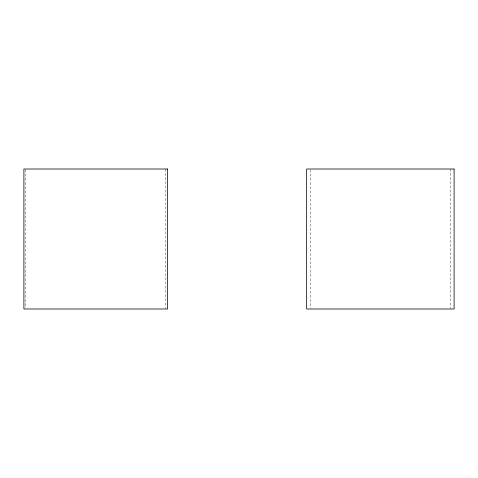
<?xml version="1.0" encoding="UTF-8"?>
<svg xmlns="http://www.w3.org/2000/svg" width="478" height="478" viewBox="0 0 478 478"><rect width="100%" height="100%" fill="white"/><g stroke="black" fill="none" stroke-linecap="round" stroke-linejoin="round"><path stroke-width="0.36" stroke-dasharray="2.39 1.79" d="M450.366 169.009L450.366 308.244M310.389 169.756L310.389 308.244M165.746 169.009L165.746 308.244M25.764 169.756L25.764 308.244"/><path stroke-width="0.72" d="M167.611 169.009L23.9 169.009L23.9 308.991L167.611 308.991L167.611 169.009M454.1 169.009L306.655 169.009L306.655 308.991L454.1 308.991L454.1 169.009"/></g></svg>
